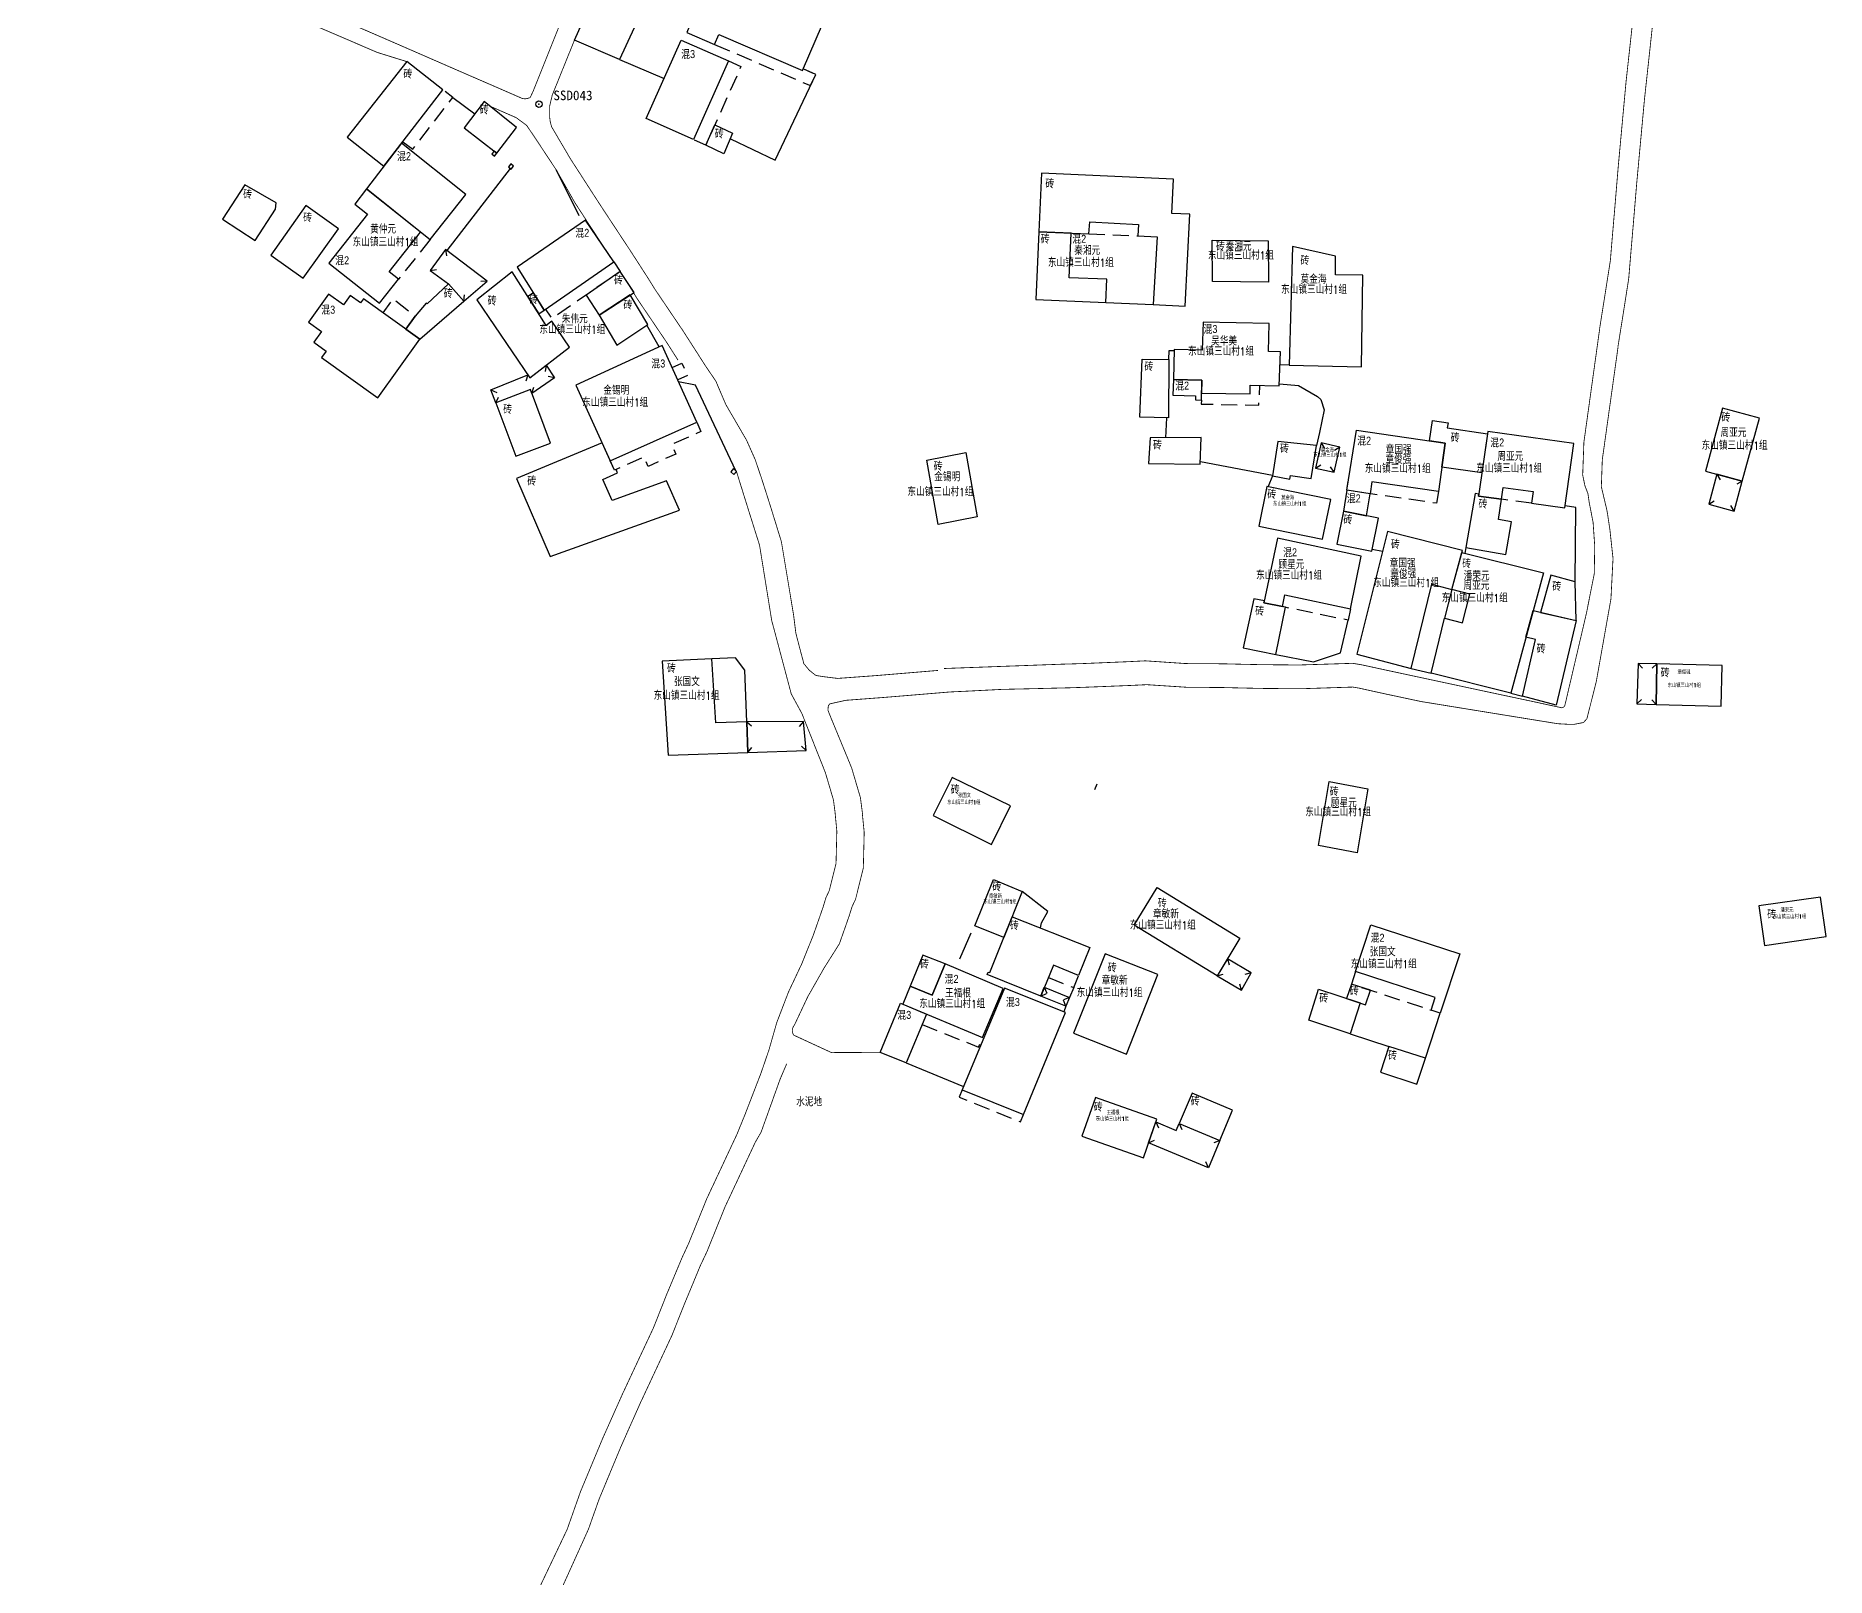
# Model space of a CAD drawing. Header units: millimetres. Extents: x 21943 to 23516, y 12107 to 14027.
# Drawn here: x 22476.8 to 22700.6, y 13494 to 13686.7 of the extents above; entities that cross this region are included whole.
import ezdxf
from ezdxf.enums import TextEntityAlignment as Align

# ---------------------------------------------------------------- set-up
doc = ezdxf.new("R2010")
doc.units = ezdxf.units.MM
for name, pattern in [('B10012', [0]), ('X2', [10, 8, -2]), ('X5', [3, 2, -1]), ('X6', [4, 2, -2])]:
    doc.linetypes.add(name, pattern=pattern)
for name, color, linetype in [('$TD_AUDIT_GENERATED_(2B2)', 221, 'Continuous'), ('$TD_AUDIT_GENERATED_(2B3)', 4, 'X6'), ('$TD_AUDIT_GENERATED_(2B4)', 7, 'wq'), ('$TD_AUDIT_GENERATED_(2B5)', 2, 'Continuous'), ('$TD_AUDIT_GENERATED_(2B7)', 7, 'Continuous'), ('$TD_AUDIT_GENERATED_(2BA)', 7, 'Continuous'), ('$TD_AUDIT_GENERATED_(2BB)', 4, 'Continuous'), ('$TD_AUDIT_GENERATED_(2C1)', 7, 'Continuous'), ('$TD_AUDIT_GENERATED_(2C2)', 7, 'Continuous'), ('KZD', 1, 'Continuous')]:
    doc.layers.add(name, color=color, linetype=linetype)
doc.styles.add('$TD_AUDIT_GENERATED_(2CC)', font='simhei.ttf')
doc.styles.add('HZ', font='rs.shx', dxfattribs={"width": 0.8, "bigfont": 'hztxt.shx'})
doc.styles.get("Standard").update_dxf_attribs({"font": 'arial.ttf'})
doc.linetypes.add('443', pattern='A,9.4,[169,AAA.SHX,S=1,R=0,X=0,Y=0.15],0.6', length=10)
doc.linetypes.add('wq', pattern='A,5.4,[169,AAA.SHX,S=1,R=0,X=0,Y=-1.15],0.6', length=6)

# ---------------------------------------------------------------- blocks, each defined once
blk = doc.blocks.new('gc117')
blk.add_circle((0, 0), 0.8)
blk.add_point((0, 0))

msp = doc.modelspace()

# ---------------------------------------------------------------- linework, layer by layer
at = {"layer": '$TD_AUDIT_GENERATED_(2B2)', "linetype": 'Continuous', "flags": 128}
for points in [[(22561.11, 13694.15), (22558.18, 13687.08), (22561.67, 13685.58), (22562.19, 13686.81), (22572.63, 13682.31), (22575.15, 13688.09), (22564.37, 13692.8)], [(22549.78, 13683.69), (22544.15, 13686.12), (22545.96, 13690.09), (22551.59, 13687.66)], [(22553.1, 13676.3), (22557.5, 13686.12), (22563.41, 13683.51), (22559.01, 13673.68)], [(22527.68, 13679.92), (22523.21, 13683.43), (22515.74, 13673.99), (22520.34, 13670.36)], [(22536.91, 13675.21), (22532.85, 13678.44), (22530.36, 13675.15), (22534.45, 13671.97)], [(22526.1, 13661.18), (22530.55, 13666.82), (22522.53, 13673.22), (22518.15, 13667.52)], [(22533.83, 13671.9), (22534.17, 13671.63), (22534.45, 13671.97), (22534.1, 13672.24)], [(22535.89, 13670.27), (22536.22, 13669.99), (22536.52, 13670.38), (22536.19, 13670.66)], [(22500.16, 13663.73), (22504.23, 13661.08), (22506.77, 13664.97), (22506.85, 13665.8), (22502.94, 13668.01)], [(22616.46, 13653.06), (22620.47, 13652.88), (22621.05, 13664.35), (22618.81, 13664.46), (22619.03, 13668.72), (22602.52, 13669.5), (22602.2, 13662.16), (22608.45, 13661.91), (22608.54, 13663.42), (22614.65, 13663.06), (22614.57, 13661.64), (22616.96, 13661.54)], [(22524.92, 13662.12), (22518.15, 13667.52), (22516.69, 13665.61), (22518.3, 13664.36), (22513.44, 13658.25), (22519.79, 13653.25), (22522.16, 13656.23), (22520.99, 13657.17)], [(22510.59, 13665.46), (22506.21, 13659.26), (22510.25, 13656.38), (22514.66, 13662.52)], [(22540.38, 13652.35), (22549.06, 13658.39), (22545.51, 13663.63), (22536.97, 13657.76)], [(22602.2, 13662.16), (22601.82, 13653.71), (22610.57, 13653.34), (22610.7, 13656.25), (22605.98, 13656.42), (22606.22, 13662)], [(22630.88, 13655.87), (22623.88, 13655.94), (22623.87, 13661.11), (22630.86, 13661.04)], [(22639.28, 13659.13), (22633.87, 13660.32), (22633.48, 13645.51), (22642.51, 13645.27), (22642.66, 13656.73), (22639.25, 13656.77)], [(22538.58, 13643.9), (22543.53, 13647.74), (22541.32, 13650.99), (22540.61, 13650.44), (22536.38, 13657.14), (22531.94, 13653.66)], [(22545.59, 13654.24), (22547.24, 13651.73), (22551.59, 13654.58), (22549.88, 13657.18)], [(22524.84, 13648.74), (22517.76, 13653.79), (22517.41, 13653.29), (22516.13, 13654.2), (22515.29, 13653.02), (22513.4, 13654.37), (22510.91, 13650.88), (22512.53, 13649.72), (22512.53, 13649.72), (22511.56, 13648.36), (22513.11, 13647.26), (22512.52, 13646.44), (22519.59, 13641.39)], [(22538.31, 13654.09), (22539.68, 13651.91), (22540.38, 13652.35), (22539.01, 13654.52)], [(22547.24, 13651.73), (22549.43, 13647.99), (22553.31, 13650.56), (22551.13, 13654.28)], [(22630.96, 13650.71), (22622.71, 13650.87), (22622.62, 13647.36), (22619.1, 13647.44), (22619, 13643.69), (22622.56, 13643.61), (22622.53, 13642.01), (22628.59, 13641.89), (22628.61, 13642.98), (22632.24, 13642.91), (22632.38, 13647.17), (22630.87, 13647.2)], [(22544.3, 13643), (22548.63, 13633.54), (22559.43, 13638.38), (22555.11, 13647.96)], [(22540.63, 13645.49), (22541.67, 13643.9), (22538.84, 13641.97), (22538.66, 13642.44), (22534.31, 13640.78), (22533.7, 13642.4), (22538.33, 13644.27), (22538.58, 13643.9)], [(22614.8, 13638.98), (22615.12, 13646.24), (22618.45, 13646.2), (22618.39, 13638.92)], [(22622.56, 13643.61), (22619, 13643.69), (22618.95, 13641.74), (22621.78, 13641.66), (22621.77, 13641.15), (22622.5, 13641.13)], [(22536.8, 13634.12), (22541.17, 13635.76), (22538.66, 13642.44), (22534.31, 13640.78)], [(22685.51, 13632.26), (22690.11, 13631.01), (22692.25, 13638.86), (22687.65, 13640.11)], [(22640.67, 13629.85), (22641.87, 13637.36), (22652.99, 13635.75), (22652.12, 13629.72), (22643.82, 13630.92), (22643.58, 13629.43)], [(22651.4, 13638.58), (22653.34, 13638.3), (22653.24, 13637.64), (22658.26, 13636.93), (22657.56, 13632.05), (22652.56, 13632.76), (22652.99, 13635.75), (22651.03, 13636.03)], [(22658.3, 13637.22), (22657.14, 13629.14), (22660.03, 13628.74), (22660.23, 13630.21), (22663.98, 13629.69), (22663.77, 13628.23), (22667.92, 13627.66), (22669.05, 13635.71)], [(22589.6, 13625.58), (22588.17, 13633.6), (22593.05, 13634.56), (22594.49, 13626.53)], [(22616.1, 13636.42), (22615.91, 13633.21), (22622.37, 13633.11), (22622.48, 13636.44)], [(22632.05, 13635.97), (22631.38, 13631.68), (22633.54, 13631.23), (22633.66, 13631.72), (22636.23, 13631.33), (22636.88, 13635.46)], [(22636.75, 13632.62), (22639.09, 13632.1), (22639.82, 13635.25), (22637.47, 13635.77)], [(22629.67, 13625.38), (22637.63, 13623.75), (22638.67, 13628.69), (22630.69, 13630.34)], [(22640.26, 13627.25), (22643.14, 13626.67), (22643.58, 13629.43), (22640.67, 13629.85)], [(22685.92, 13628.12), (22689.08, 13627.25), (22690.11, 13631.01), (22686.94, 13631.87)], [(22657.17, 13629.39), (22656.73, 13629.47), (22655.55, 13622.7), (22660.56, 13621.84), (22661.27, 13625.92), (22659.64, 13626.21), (22660.03, 13628.74), (22657.14, 13629.14)], [(22640.26, 13627.25), (22639.43, 13623.12), (22643.79, 13622.25), (22644.62, 13626.38)], [(22642.49, 13621.64), (22632, 13623.86), (22630.32, 13615.79), (22632.63, 13615.31), (22632.93, 13616.78), (22641.14, 13615.03)], [(22653.81, 13617.45), (22655.13, 13622.33), (22645.76, 13624.72), (22641.94, 13609.36), (22648.71, 13607.58), (22651.31, 13618.12), (22653.81, 13617.45)], [(22655.06, 13622.06), (22665.25, 13619.53), (22661.16, 13604.48), (22651.21, 13607), (22652.89, 13613.86), (22655.15, 13613.3), (22656.04, 13616.89), (22653.81, 13617.45)], [(22664.89, 13614.6), (22669.34, 13613.59), (22669.2, 13618.41), (22666.17, 13619.25)], [(22669.34, 13613.59), (22666.86, 13603.01), (22662.63, 13604.12), (22664.28, 13611.19), (22663.06, 13611.48), (22663.97, 13614.81)], [(22561.31, 13608.77), (22555.09, 13608.51), (22555.84, 13596.73), (22565.8, 13597.08), (22565.67, 13600.93), (22561.82, 13600.8)], [(22679.44, 13608.16), (22677.09, 13608.21), (22676.94, 13603.16), (22679.33, 13603.1)], [(22687.61, 13607.95), (22679.44, 13608.16), (22679.33, 13603.1), (22687.48, 13602.89)], [(22565.8, 13597.08), (22573.12, 13597.34), (22572.76, 13600.95), (22565.67, 13600.93)], [(22588.99, 13589.19), (22596.28, 13585.59), (22598.63, 13590.4), (22591.35, 13593.97)], [(22643.32, 13592.54), (22641.96, 13584.53), (22637.14, 13585.45), (22638.49, 13593.47)], [(22594.2, 13575.43), (22596.53, 13581.2), (22600.1, 13579.73), (22597.83, 13573.96)], [(22624.46, 13569.19), (22614.11, 13575.52), (22616.96, 13580.2), (22627.3, 13573.87)], [(22692.87, 13572.98), (22700.59, 13574.09), (22699.89, 13579.01), (22692.17, 13577.9)], [(22598.84, 13576.54), (22608.58, 13572.7), (22607.16, 13569.21), (22604.02, 13570.49), (22602.42, 13566.65), (22595.72, 13569.35), (22595.85, 13569.65), (22596.05, 13569.57), (22597.83, 13573.96)], [(22654.8, 13571.92), (22652.35, 13564.52), (22651.21, 13564.89), (22651.73, 13566.47), (22641.77, 13569.73), (22643.69, 13575.53)], [(22590.48, 13570.66), (22587.69, 13571.74), (22586.11, 13567.89), (22588.86, 13566.75)], [(22610.46, 13571.94), (22606.53, 13562), (22613.14, 13559.39), (22617.06, 13569.34)], [(22597.71, 13567.58), (22590.48, 13570.66), (22588.86, 13566.75), (22586.11, 13567.89), (22585.2, 13565.61), (22595.15, 13561.47)], [(22624.46, 13569.19), (22627.53, 13567.37), (22628.71, 13569.55), (22625.75, 13571.31)], [(22600.27, 13551.84), (22605.52, 13564.58), (22597.9, 13567.64), (22592.61, 13554.92)], [(22605.57, 13565.37), (22602.42, 13566.65), (22602.87, 13567.74), (22606.02, 13566.47)], [(22641.1, 13561.91), (22635.92, 13563.62), (22637.16, 13567.5), (22642.34, 13565.79)], [(22582.34, 13559.61), (22584.88, 13565.75), (22588.13, 13564.39), (22585.6, 13558.29)], [(22644.88, 13557.15), (22649.43, 13555.65), (22650.51, 13558.87), (22645.93, 13560.36)], [(22616.94, 13551.26), (22609.25, 13553.95), (22607.56, 13549.13), (22615.25, 13546.43)], [(22626.41, 13552.39), (22621.34, 13554.52), (22619.74, 13550.73), (22624.81, 13548.59)], [(22616.82, 13550.92), (22619.37, 13549.84), (22619.74, 13550.73), (22624.81, 13548.59), (22623.38, 13545.18), (22615.91, 13548.32)]]:
    msp.add_lwpolyline(points, close=True, dxfattribs=at)
for points, elevation in [([(22560.56, 13673), (22561.7, 13675.53), (22563.92, 13674.47), (22562.81, 13671.92)], 11.6), ([(22530.34, 13653.48), (22528.4, 13655.66), (22525.72, 13653.16), (22525.63, 13653.24), (22524.22, 13651.61), (22523.07, 13650), (22524.84, 13648.74)], 1.58), ([(22557.26, 13627.39), (22555.67, 13631.03), (22548.84, 13628.58), (22547.71, 13631.22), (22549.53, 13632.04), (22549.35, 13632.45), (22549.17, 13632.37), (22547.59, 13635.8), (22536.92, 13631.33), (22541.1, 13621.59)], 1.6), ([(22564.06, 13631.84), (22564.39, 13632.22), (22564.01, 13632.57), (22563.69, 13632.18)], 0.31), ([(22632.63, 13615.32), (22630.32, 13615.79), (22630.37, 13616.03), (22629.04, 13616.3), (22627.73, 13610.17), (22631.79, 13609.33), (22633.01, 13615.24)], 2.49), ([(22643.03, 13565.56), (22643.03, 13565.56), (22643.63, 13567.38), (22641.25, 13568.15), (22640.66, 13566.35)], 7.3)]:
    msp.add_lwpolyline(points, close=True, dxfattribs=dict(at, elevation=elevation))
at = {"layer": '$TD_AUDIT_GENERATED_(2B2)', "flags": 128}
msp.add_lwpolyline([(22533.24, 13655.98), (22528.03, 13659.96), (22526.11, 13657.32), (22528.4, 13655.66), (22530.34, 13653.48)], close=True, dxfattribs=at)
at = {"layer": '$TD_AUDIT_GENERATED_(2B3)', "color": 4, "linetype": 'X5', "flags": 128}
for points, elevation in [([(22563.41, 13683.51), (22564.96, 13682.82), (22560.56, 13673), (22559.01, 13673.69)], 11.6), ([(22561.67, 13685.58), (22573.63, 13680.43), (22574.3, 13681.83), (22572.72, 13682.51)], 8.04), ([(22522.69, 13673.42), (22522.69, 13673.42), (22522.69, 13673.42), (22522.69, 13673.42), (22523.93, 13672.48), (22528.96, 13678.96), (22527.68, 13679.92)], 7.92), ([(22526.1, 13661.18), (22526.1, 13661.18), (22522.17, 13656.23)], 11.84), ([(22608.45, 13661.91), (22614.57, 13661.64)], 8.73), ([(22549.06, 13658.39), (22549.88, 13657.18), (22541.34, 13651.32), (22540.53, 13652.52)], 10.8), ([(22556.36, 13645.2), (22557.56, 13645.75), (22558.27, 13644.19), (22557.07, 13643.65)], 11.22), ([(22622.5, 13641.13), (22622.49, 13640.63), (22629.68, 13640.48), (22629.82, 13642.96)], 13.42), ([(22559.43, 13638.38), (22559.96, 13637.21), (22556.28, 13635.56), (22556.81, 13634.38), (22553.37, 13632.84), (22552.84, 13634.02), (22549.17, 13632.37), (22548.63, 13633.54)], 1.68), ([(22652.12, 13629.72), (22651.9, 13628.23), (22640.67, 13629.85), (22640.91, 13631.34)], 14.25), ([(22663.77, 13628.23), (22660.03, 13628.74)], 15.28), ([(22641.14, 13615.03), (22640.85, 13613.62), (22632.63, 13615.31)], 13.55), ([(22641.77, 13569.73), (22641.25, 13568.15), (22651.21, 13564.89)], 14.96), ([(22603.39, 13568.98), (22606.54, 13567.71), (22607.16, 13569.21)], 3.61), ([(22587.59, 13563.09), (22587.59, 13563.09), (22594.65, 13560.27), (22595.15, 13561.47)], 12.21), ([(22592.61, 13554.92), (22592.24, 13554), (22599.9, 13550.92), (22600.27, 13551.84)], 3.56)]:
    msp.add_lwpolyline(points, dxfattribs=dict(at, elevation=elevation))
msp.add_lwpolyline([(22523.07, 13650), (22524.22, 13651.61), (22521.45, 13653.78), (22520.21, 13652.04)], dxfattribs=at)
at = {"layer": '$TD_AUDIT_GENERATED_(2B4)', "linetype": 'wq', "flags": 128}
for points in [[(22549.78, 13683.69), (22555.34, 13681.3)], [(22528.96, 13678.96), (22531.68, 13676.89)], [(22528.22, 13659.81), (22536.14, 13670.05)], [(22610.57, 13653.34), (22616.46, 13653.06)], [(22618.45, 13646.2), (22618.48, 13647.33), (22619.1, 13647.34)], [(22632.25, 13643.16), (22634.65, 13642.93), (22637.01, 13641.57), (22637.44, 13641.22), (22637.83, 13639.91), (22637.28, 13637.09), (22636.88, 13635.46)], [(22631.38, 13631.68), (22630.85, 13630.31)], [(22655.55, 13622.7), (22655.41, 13621.97)], [(22565.67, 13600.93), (22565.46, 13607.36), (22564.28, 13608.9), (22561.31, 13608.77)], [(22648.71, 13607.58), (22651.21, 13607)], [(22661.16, 13604.48), (22662.63, 13604.12)], [(22605.57, 13565.37), (22605.3, 13564.67)], [(22650.51, 13558.87), (22652.35, 13564.52)], [(22641.1, 13561.92), (22645.93, 13560.36)], [(22585.6, 13558.29), (22592.79, 13555.34)]]:
    msp.add_lwpolyline(points, dxfattribs=at)
for points, elevation in [([(22563.63, 13673.79), (22569.25, 13671.13), (22574.3, 13681.83), (22572.72, 13682.51)], 1.99), ([(22544.72, 13664.16), (22541.9, 13669.85)], 3.03), ([(22554.73, 13647.78), (22553.18, 13650.48)], 0.41), ([(22632.32, 13645.56), (22633.47, 13645.53)], 2.95), ([(22564.31, 13632.28), (22559.26, 13642.99), (22557.16, 13643.42)], 0.21), ([(22618.06, 13636.42), (22618.17, 13638.92)], 2.63), ([(22622.38, 13633.44), (22631.39, 13631.74)], 2.41), ([(22669.2, 13618.41), (22669.31, 13627.72), (22667.97, 13627.9)], 5.83), ([(22643.84, 13622.48), (22645.14, 13622.23)], 5.2), ([(22653.81, 13617.45), (22652.89, 13613.86)], 4.22), ([(22631.79, 13609.33), (22636.5, 13608.41), (22639.91, 13609.54), (22640.85, 13613.62)], 2.17), ([(22602.38, 13575.15), (22602.53, 13575.78), (22603.33, 13577.2), (22600.1, 13579.73)], 4.09), ([(22593.68, 13574.51), (22592.29, 13571.24)], 2.51), ([(22606.54, 13567.71), (22606.02, 13566.47)], 3.48)]:
    msp.add_lwpolyline(points, dxfattribs=dict(at, elevation=elevation))
at = {"layer": '$TD_AUDIT_GENERATED_(2BA)', "linetype": 'B10012'}
for p, q in [((22528.03, 13659.96), (22528.14, 13659.17)), ((22526.11, 13657.32), (22526.9, 13657.45)), ((22533.24, 13655.98), (22532.44, 13655.95)), ((22530.34, 13653.48), (22530.39, 13654.28)), ((22540.63, 13645.49), (22540.49, 13644.7)), ((22538.33, 13644.27), (22538.09, 13643.5)), ((22541.67, 13643.9), (22540.88, 13644.06)), ((22533.7, 13642.4), (22534.43, 13642.08)), ((22534.31, 13640.78), (22534.64, 13641.51)), ((22538.84, 13641.97), (22539.08, 13642.73)), ((22637.47, 13635.77), (22637.9, 13635.09)), ((22639.82, 13635.25), (22639.14, 13634.83)), ((22636.75, 13632.62), (22637.42, 13633.04)), ((22639.09, 13632.1), (22638.66, 13632.78)), ((22686.94, 13631.87), (22687.34, 13631.18)), ((22690.11, 13631.01), (22689.41, 13630.61)), ((22685.92, 13628.12), (22686.61, 13628.52)), ((22689.08, 13627.25), (22688.69, 13627.95)), ((22677.09, 13608.21), (22677.64, 13607.63)), ((22679.44, 13608.16), (22678.86, 13607.61)), ((22676.94, 13603.16), (22677.52, 13603.71)), ((22679.33, 13603.1, 6.41), (22678.78, 13603.68, 6.41)), ((22565.67, 13600.93), (22566.27, 13600.4)), ((22572.76, 13600.95), (22572.24, 13600.35)), ((22565.8, 13597.08), (22566.32, 13597.69)), ((22573.12, 13597.34), (22572.52, 13597.87)), ((22609.42, 13593.14), (22609.14, 13592.4)), ((22624.46, 13569.19), (22625.23, 13569.4)), ((22625.75, 13571.31), (22625.96, 13570.54)), ((22628.71, 13569.55), (22627.94, 13569.34)), ((22602.87, 13567.74), (22603.18, 13567)), ((22627.53, 13567.37), (22627.31, 13568.14)), ((22602.42, 13566.65), (22603.16, 13566.95)), ((22605.57, 13565.37), (22605.26, 13566.11)), ((22606.02, 13566.47), (22605.28, 13566.17)), ((22616.82, 13550.92), (22617.15, 13550.19)), ((22619.74, 13550.73), (22620.05, 13549.98)), ((22615.91, 13548.32), (22616.65, 13548.62)), ((22624.81, 13548.59), (22624.07, 13548.29)), ((22623.38, 13545.18), (22623.07, 13545.92))]:
    msp.add_line(p, q, dxfattribs=at)
at = {"layer": '$TD_AUDIT_GENERATED_(2BB)', "linetype": 'X2', "const_width": 0.1, "flags": 128}
msp.add_lwpolyline([(22582.34, 13559.61), (22576.27, 13559.58), (22571.55, 13561.76, -0.337123), (22571.64, 13563.02), (22571.64, 13563.02), (22573.3, 13566.55), (22575.33, 13570.12), (22577.26, 13573.18), (22578.51, 13576.74), (22578.83, 13577.79), (22579.28, 13578.74), (22580.25, 13582.64), (22580.36, 13587.12), (22580.15, 13589.22), (22580.16, 13589.32), (22579.89, 13591.43), (22578.79, 13595.16), (22576.25, 13601.31), (22575.83, 13602.35), (22575.87, 13602.89), (22576.05, 13603.16), (22578.07, 13603.61), (22578.39, 13603.63), (22583.02, 13603.98), (22591.08, 13604.65), (22593.23, 13604.75), (22595.4, 13604.86), (22597.55, 13604.97), (22601.94, 13605.07), (22606.36, 13605.18), (22608.04, 13605.24), (22613.57, 13605.46), (22615.67, 13605.56), (22620.6, 13605.24), (22625.32, 13605.2), (22627.76, 13605.14), (22630.22, 13605.09), (22634.91, 13605.05), (22638.24, 13605.16), (22641.42, 13605.26), (22642.2, 13605.13), (22645.51, 13604.4), (22649.98, 13603.45), (22659.58, 13601.89), (22667.04, 13600.68), (22668.32, 13600.61), (22669.06, 13600.6), (22670.26, 13600.83), (22670.69, 13601.31), (22671.87, 13606.01), (22673.69, 13616.28), (22673.95, 13621.33), (22673.56, 13624.93), (22673.26, 13626.93), (22673.16, 13627.47), (22672.49, 13630.3), (22672.61, 13633.67), (22674.57, 13647.7), (22674.57, 13647.82), (22675.24, 13652.02), (22675.91, 13656.31), (22676.11, 13658.71), (22676.31, 13661.06), (22676.51, 13663.41), (22676.9, 13668.1), (22677.88, 13678.71), (22678.84, 13687.55), (22679.32, 13693.35), (22679.37, 13697.11), (22679.36, 13701.31), (22679.42, 13706.06), (22679.48, 13708.04), (22679.54, 13710.02), (22679.61, 13712.02), (22679.69, 13719.96), (22679.49, 13725.71), (22679.49, 13730.02), (22679.34, 13733.87), (22679.12, 13735.91), (22678.64, 13739.93), (22677.84, 13744.15), (22677.65, 13744.84), (22676.2, 13751.18), (22675.7, 13756.61), (22675.65, 13757.14), (22675.65, 13760.91), (22677.45, 13778.28), (22677.47, 13780.26), (22677.72, 13782.61), (22677.87, 13784.58), (22677.34, 13791.21), (22676.85, 13795.18), (22675.79, 13801.41), (22675.42, 13803.9), (22674.78, 13807.1), (22674.21, 13809.92), (22673.88, 13811.01), (22673.39, 13812.26), (22672.92, 13812.96), (22670.91, 13813.89)], format="xyb", dxfattribs=at)
at = {"layer": '$TD_AUDIT_GENERATED_(2BB)', "linetype": 'Continuous', "flags": 128}
msp.add_lwpolyline([(22476.87, 13719.64, 0.1, 0.1, 0), (22480.97, 13706.73, 0.1, 0.1, 0), (22482.76, 13704.13, 0.1, 0.1, 0), (22486.47, 13700.35, 0.1, 0.1, 0), (22490.27, 13697.24, 0.1, 0.1, 0), (22500.17, 13692.89, 0.1, 0.1, 0), (22501.81, 13692.18, 0.1, 0.1, 0), (22507.94, 13689.55, 0.1, 0.1, 0), (22512.21, 13687.71, 0.1, 0.1, 0), (22516.1, 13686.04, 0.1, 0.1, 0), (22519.49, 13684.58, 0.1, 0.1, 0), (22523.19, 13683.43, 0, 0, 0)], format="xyseb", dxfattribs=at)
at = {"layer": '$TD_AUDIT_GENERATED_(2BB)', "linetype": 'X2', "const_width": 0.1, "flags": 128}
for points, elevation in [([(22510.18, 13690.76), (22513.84, 13689.17), (22517.38, 13687.63), (22521.6, 13685.8), (22525.82, 13683.96), (22530.04, 13682.12), (22534.26, 13680.29), (22537.61, 13678.83), (22537.98, 13678.77), (22538.29, 13678.83), (22538.61, 13678.93), (22539.01, 13679.79), (22542.78, 13689.23), (22543.67, 13691.37), (22544.55, 13693.52), (22545.43, 13695.66), (22547.08, 13699.81), (22548.73, 13703.99), (22549.59, 13706.08), (22550.17, 13708.09), (22551.13, 13710.83)], 5), ([(22574.58, 13606.67), (22574.3, 13606.72), (22573.49, 13607.37), (22572.82, 13608.18), (22572.41, 13609.72), (22571.82, 13611.98), (22571.53, 13614.3), (22570.01, 13623.43), (22568.6, 13628), (22567.53, 13631.35), (22566.73, 13633.7), (22565.66, 13636.11), (22563.07, 13640.56), (22561.81, 13643.51), (22560.53, 13645.39), (22557.68, 13649.84), (22557.29, 13650.41), (22554.17, 13655.03), (22553.38, 13656.31), (22551.26, 13659.6), (22547.63, 13665.11), (22546.3, 13667.16), (22544.98, 13669.21), (22543.65, 13671.27), (22541.29, 13675.28), (22541.12, 13675.92), (22541.04, 13676.56), (22541.04, 13677.83), (22541.37, 13679.24), (22541.37, 13679.24), (22541.37, 13679.24), (22541.37, 13679.24), (22541.37, 13679.24)], 5), ([(22545.89, 13500), (22546.51, 13501.75), (22547.25, 13503.83), (22549.96, 13510.34), (22550.72, 13512.06), (22552.41, 13515.85), (22554.35, 13520), (22556.31, 13524.19), (22557.99, 13528.4), (22558.93, 13530.66), (22559.86, 13532.91), (22560.71, 13534.71), (22562.98, 13540.33), (22564.92, 13544.47), (22566.75, 13548.38), (22567.48, 13549.65), (22569.84, 13556.23), (22570.68, 13558.2)], 5), ([(22545.89, 13500), (22537.85, 13482.22), (22535.33, 13476.79)], 4.33)]:
    msp.add_lwpolyline(points, dxfattribs=dict(at, elevation=elevation))
at = {"layer": '$TD_AUDIT_GENERATED_(2BB)', "linetype": 'Continuous', "const_width": 0.1, "flags": 128}
for points in [[(22541.37, 13679.24), (22544.15, 13686.12), (22549.4, 13698.89)], [(22676.55, 13689.76), (22675.58, 13680.93), (22674.6, 13670.29), (22674.21, 13665.59), (22674.01, 13663.24), (22673.81, 13660.89), (22673.62, 13658.58), (22672.96, 13654.38), (22672.28, 13650.08), (22672.27, 13649.95), (22670.31, 13635.86), (22670.16, 13631.77), (22670.43, 13630.45), (22670.82, 13629.42), (22670.96, 13628.41), (22671.46, 13625.84), (22671.66, 13622.94), (22671.61, 13619.45), (22670.63, 13614.5), (22667.93, 13602.96)], [(22667.93, 13602.96), (22667.84, 13602.82), (22667.76, 13602.74), (22667.57, 13602.67), (22666.3, 13602.94), (22664, 13603.44), (22661.7, 13603.93), (22657.1, 13604.91), (22650.33, 13606.36), (22645.86, 13607.32), (22642.5, 13608.05), (22641.42, 13608.23), (22637.99, 13608.12), (22634.7, 13608.02), (22630.08, 13608.06), (22627.64, 13608.11), (22625.18, 13608.17), (22620.52, 13608.2), (22615.51, 13608.54), (22613.28, 13608.43), (22607.77, 13608.2), (22606.11, 13608.15), (22605.05, 13608.12), (22590.33, 13607.58)]]:
    msp.add_lwpolyline(points, dxfattribs=at)
at = {"layer": '$TD_AUDIT_GENERATED_(2BB)', "linetype": 'Continuous', "const_width": 0.1, "elevation": 5, "flags": 128}
for points in [[(22533.56, 13677.87), (22533.56, 13677.87), (22533.56, 13677.87), (22536.87, 13676.42), (22538.17, 13675.46), (22539.28, 13673.82), (22541.9, 13669.85), (22541.9, 13669.85), (22541.9, 13669.85), (22544.2, 13665.8), (22545.53, 13663.75), (22549.16, 13658.24), (22551.26, 13654.97), (22552.07, 13653.67), (22555.22, 13649.01), (22555.59, 13648.47), (22557.09, 13646.12)], [(22564.39, 13632.22), (22564.39, 13632.22), (22564.39, 13632.22), (22564.39, 13632.22), (22564.39, 13632.22), (22564.39, 13632.22), (22565.84, 13627.57), (22567.28, 13622.99), (22568.8, 13613.58), (22569.4, 13611.34), (22570, 13609.08), (22570.6, 13606.82), (22571.24, 13604.41), (22572.57, 13601.96)], [(22589.59, 13607.34), (22581.91, 13606.7), (22577.28, 13606.36), (22577.06, 13606.34), (22575.27, 13606.56), (22574.58, 13606.67)], [(22572.57, 13601.96), (22575.51, 13594.56), (22576.52, 13591.14), (22576.73, 13589.51), (22576.73, 13589.45), (22576.94, 13587.26), (22576.84, 13583.21), (22576, 13579.83), (22575.57, 13578.93), (22575.22, 13577.75), (22574.01, 13574.29), (22572.56, 13570.68), (22570.88, 13567.11), (22569.43, 13563.33), (22568.46, 13559.93), (22567.49, 13557.09), (22565.48, 13551.88), (22564.46, 13549.38), (22562.66, 13545.53), (22560.69, 13541.33), (22558.41, 13535.71), (22557.58, 13533.92), (22556.62, 13531.62), (22555.67, 13529.35), (22554.02, 13525.18), (22552.09, 13521.06), (22550.14, 13516.89), (22548.44, 13513.08), (22547.66, 13511.33), (22544.91, 13504.73), (22544.15, 13502.58), (22543.24, 13500), (22538.03, 13489.05)]]:
    msp.add_lwpolyline(points, dxfattribs=at)

# ---------------------------------------------------------------- block references
at = {"layer": 'KZD', "linetype": 'Continuous', "xscale": 0.5, "yscale": 0.5}
msp.add_blockref('gc117', (22539.71, 13678.11), dxfattribs=at)

# ---------------------------------------------------------------- texts
at = {"layer": '$TD_AUDIT_GENERATED_(2B5)', "linetype": '443', "width": 0.8}
for s, p in [('\\M+5BBEC3', (22558.35, 13684.39)), ('\\M+5D7A9', (22523.32, 13681.95)), ('\\M+5D7A9', (22532.87, 13677.47)), ('\\M+5D7A9', (22562.24, 13674.46)), ('\\M+5BBEC2', (22522.84, 13671.63)), ('\\M+5D7A9', (22603.56, 13668.24)), ('\\M+5D7A9', (22503.3, 13666.91)), ('\\M+5D7A9', (22510.8, 13664)), ('\\M+5BBEC2', (22545.12, 13662.05)), ('\\M+5D7A9', (22602.98, 13661.31)), ('\\M+5BBEC2', (22607.23, 13661.3)), ('\\M+5BBEC2', (22515.11, 13658.61)), ('\\M+5D7A9', (22624.88, 13660.38)), ('\\M+5D7A9', (22635.44, 13658.63)), ('\\M+5D7A9', (22549.65, 13656.17)), ('\\M+5D7A9', (22528.37, 13654.51)), ('\\M+5D7A9', (22539.03, 13653.75)), ('\\M+5BBEC3', (22513.37, 13652.44)), ('\\M+5D7A9', (22533.85, 13653.59)), ('\\M+5D7A9', (22550.83, 13653.08)), ('\\M+5BBEC3', (22623.63, 13650.03)), ('\\M+5BBEC3', (22554.62, 13645.72)), ('\\M+5D7A9', (22615.94, 13645.38)), ('\\M+5BBEC2', (22620.09, 13642.95)), ('\\M+5D7A9', (22535.8, 13640.02)), ('\\M+5D7A9', (22688.05, 13639.03)), ('\\M+5BBEC2', (22642.84, 13636.07)), ('\\M+5D7A9', (22654.22, 13636.48)), ('\\M+5BBEC2', (22659.47, 13635.85)), ('\\M+5D7A9', (22617.01, 13635.56)), ('\\M+5D7A9', (22632.89, 13635.13)), ('\\M+5D7A9', (22589.6, 13632.92)), ('\\M+5D7A9', (22538.81, 13631.07)), ('\\M+5D7A9', (22631.3, 13629.42)), ('\\M+5BBEC2', (22641.54, 13628.86)), ('\\M+5D7A9', (22657.7, 13628.2)), ('\\M+5D7A9', (22640.81, 13626.24)), ('\\M+5D7A9', (22646.75, 13623.16)), ('\\M+5BBEC2', (22633.58, 13622.12)), ('\\M+5D7A9', (22655.66, 13620.76)), ('\\M+5D7A9', (22666.93, 13617.89)), ('\\M+5D7A9', (22629.79, 13614.81)), ('\\M+5D7A9', (22664.96, 13610.1)), ('\\M+5D7A9', (22556.26, 13607.67)), ('\\M+5D7A9', (22680.46, 13607.1)), ('\\M+5D7A9', (22591.73, 13592.49)), ('\\M+5D7A9', (22639.1, 13592.26)), ('\\M+5D7A9', (22596.93, 13580.38)), ('\\M+5D7A9', (22617.62, 13578.31)), ('\\M+5D7A9', (22599.12, 13575.51)), ('\\M+5D7A9', (22693.78, 13576.9)), ('\\M+5BBEC2', (22644.52, 13573.95)), ('\\M+5D7A9', (22587.89, 13570.69)), ('\\M+5BBEC2', (22591.28, 13568.81)), ('\\M+5D7A9', (22611.36, 13570.25)), ('\\M+5D7A9', (22641.61, 13567.34)), ('\\M+5BBEC3', (22585.36, 13564.31)), ('\\M+5BBEC3', (22598.94, 13565.92)), ('\\M+5D7A9', (22637.8, 13566.44)), ('\\M+5D7A9', (22646.4, 13559.28)), ('\\M+5D7A9', (22621.73, 13553.58)), ('\\M+5D7A9', (22609.6, 13552.85))]:
    msp.add_text(s, height=1, dxfattribs=at).set_placement(p, align=Align.MIDDLE)
at = {"layer": '$TD_AUDIT_GENERATED_(2B7)', "linetype": 'Continuous', "style": 'HZ', "width": 0.8}
for s, height, p in [('\\M+5BBC6\\M+5D6D9\\M+5D4AA', 1, (22520.23, 13662.58)), ('\\M+5C7D8\\M+5CFE6\\M+5D4AA', 1, (22608.23, 13659.91)), ('\\M+5C7D8\\M+5CFE6\\M+5D4AA', 1, (22627.16, 13660.43)), ('\\M+5C4AA\\M+5BDF0\\M+5BAA3', 1, (22636.52, 13656.32)), ('\\M+5D6EC\\M+5CEB0\\M+5D4AA', 1, (22544.18, 13651.36)), ('\\M+5CEE2\\M+5BBAA\\M+5C3C0', 1, (22625.34, 13648.59)), ('\\M+5BDF0\\M+5CEFD\\M+5C3F7', 1, (22549.38, 13642.44)), ('\\M+5D6DC\\M+5D1C7\\M+5D4AA', 1, (22689.01, 13637.12)), ('\\M+5C4AA\\M+5BDF0\\M+5BAA3', 0.5, (22638.25, 13634.94)), ('\\M+5D5C2\\M+5BFA1\\M+5C7BF', 1, (22647.13, 13633.8)), ('\\M+5D5C2\\M+5B9FA\\M+5C7BF', 1, (22647.16, 13635.03)), ('\\M+5D6DC\\M+5D1C7\\M+5D4AA', 1, (22661.12, 13634.14)), ('\\M+5BDF0\\M+5CEFD\\M+5C3F7', 1, (22590.73, 13631.62)), ('\\M+5C4AA\\M+5BDF0\\M+5BAA3', 0.5, (22633.28, 13628.99)), ('\\M+5B9CB\\M+5D0C7\\M+5D4AA', 1, (22633.75, 13620.64)), ('\\M+5D5C2\\M+5B9FA\\M+5C7BF', 1, (22647.66, 13620.84)), ('\\M+5D5C2\\M+5BFA1\\M+5C7BF', 1, (22647.74, 13619.52)), ('\\M+5C5CB\\M+5C8D9\\M+5D4AA', 1, (22656.91, 13619.26)), ('\\M+5D6DC\\M+5D1C7\\M+5D4AA', 1, (22656.88, 13618)), ('\\M+5D5C2\\M+5BFA1\\M+5C7BF', 0.5, (22682.83, 13607.2)), ('\\M+5D5C5\\M+5B9FA\\M+5CEC4', 1, (22558.2, 13606.02)), ('\\M+5D5C5\\M+5B9FA\\M+5CEC4', 0.5, (22592.9, 13591.78)), ('\\M+5B9CB\\M+5D0C7\\M+5D4AA', 1, (22640.29, 13590.86)), ('\\M+5D5C2\\M+5C3F4\\M+5D0C2', 0.5, (22596.77, 13579.19)), ('\\M+5D5C2\\M+5C3F4\\M+5D0C2', 1, (22618.07, 13577)), ('\\M+5C5CB\\M+5C8D9\\M+5D4AA', 0.5, (22695.69, 13577.45)), ('\\M+5D5C5\\M+5B9FA\\M+5CEC4', 1, (22645.16, 13572.26)), ('\\M+5CDF5\\M+5B8A3\\M+5B8F9', 1, (22592.08, 13567.09)), ('\\M+5D5C2\\M+5C3F4\\M+5D0C2', 1, (22611.66, 13568.7)), ('\\M+5CDF5\\M+5B8A3\\M+5B8F9', 0.5, (22611.47, 13552.14))]:
    msp.add_text(s, height=height, dxfattribs=at).set_placement(p, align=Align.MIDDLE)
at = {"layer": '$TD_AUDIT_GENERATED_(2C1)', "linetype": 'Continuous', "style": 'HZ', "width": 0.8}
msp.add_text('\\M+5CBAE\\M+5C4E0\\M+5B5D8', height=1, dxfattribs=at).set_placement((22573.48, 13553.51), align=Align.MIDDLE)
at = {"layer": '$TD_AUDIT_GENERATED_(2C2)', "linetype": 'Continuous', "style": 'HZ', "width": 0.8}
for height, p in [(1, (22520.53, 13660.85)), (1, (22607.44, 13658.28)), (1, (22627.44, 13659.19)), (1, (22636.59, 13654.91)), (1, (22543.88, 13649.92)), (1, (22624.96, 13647.2)), (1, (22549.24, 13640.81)), (0.5, (22638.58, 13634.29)), (1, (22689.14, 13635.43)), (1, (22647.04, 13632.54)), (1, (22660.97, 13632.58)), (1, (22589.88, 13629.63)), (0.5, (22633.54, 13628.17)), (1, (22633.47, 13619.21)), (1, (22648.1, 13618.26)), (1, (22656.67, 13616.37)), (0.5, (22682.85, 13605.48)), (1, (22558.16, 13604.17)), (0.5, (22592.81, 13590.85)), (1, (22639.6, 13589.62)), (0.5, (22597.34, 13578.44)), (1, (22617.68, 13575.48)), (0.5, (22696.02, 13576.58)), (1, (22645.29, 13570.62)), (1, (22611.03, 13567.05)), (1, (22591.36, 13565.65)), (0.5, (22611.38, 13551.3))]:
    msp.add_text('\\M+5B6AB\\M+5C9BD\\M+5D5F2\\M+5C8FD\\M+5C9BD\\M+5B4E51\\M+5D7E9', height=height, dxfattribs=at).set_placement(p, align=Align.MIDDLE_CENTER)
at = {"layer": 'KZD', "linetype": 'Continuous', "style": '$TD_AUDIT_GENERATED_(2CC)'}
msp.add_text('SSD043', height=1.2, dxfattribs=at).set_placement((22543.96, 13679.21), align=Align.MIDDLE)

doc.saveas('drawing.dxf')
